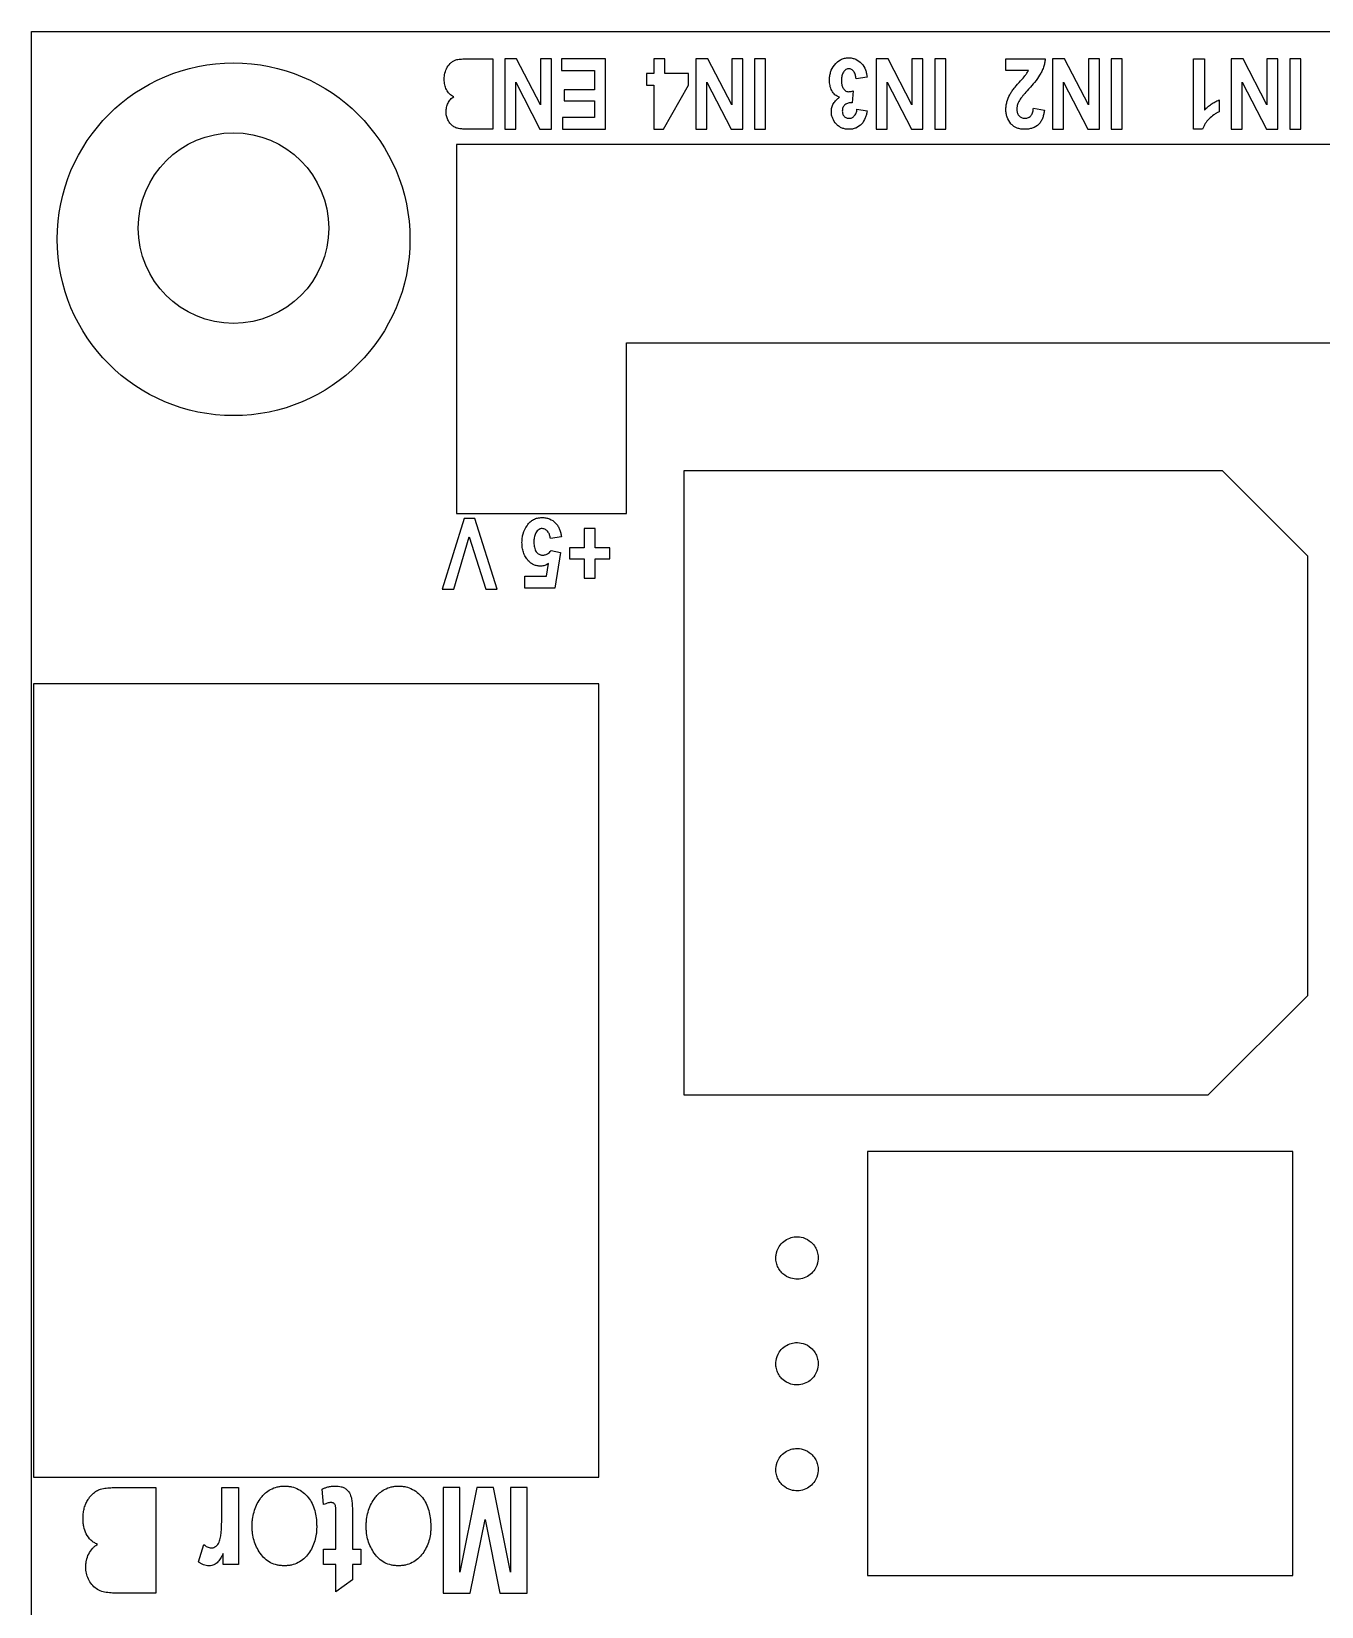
# Model space of a CAD drawing. Header units: millimetres. Extents: x -165 to 165, y -165 to 165.
# Drawn here: x -58.26 to -39.98, y 82.37 to 104.69 of the extents above; entities that cross this region are included whole.
import ezdxf

# ---------------------------------------------------------------- set-up
doc = ezdxf.new("R2010")
doc.units = ezdxf.units.MM
doc.layers.get('0').update_dxf_attribs({"linetype": 'CONTINUOUS'})

msp = doc.modelspace()

# ---------------------------------------------------------------- linework, layer by layer
for p, q in [((-52.001, 104.3), (-51.722, 104.3)), ((-51.722, 104.3), (-51.722, 103.3)), ((-44.45, 104.131), (-44.45, 104.3)), ((-44.45, 104.3), (-43.892, 104.3)), ((-41.791, 103.3), (-41.791, 104.3)), ((-41.791, 104.3), (-41.635, 104.3)), ((-41.635, 104.3), (-41.635, 103.573)), ((-46.418, 104.04), (-46.574, 104.014)), ((-44.132, 104.131), (-44.45, 104.131)), ((-46.613, 103.847), (-46.63, 103.677)), ((-46.561, 103.586), (-46.418, 103.56)), ((-44.061, 103.599), (-43.905, 103.573)), ((-41.427, 103.716), (-41.427, 103.547)), ((-51.722, 103.3), (-52.058, 103.3)), ((-41.663, 103.3), (-41.791, 103.3)), ((-50.75, 97.525), (-50.906, 97.499)), ((-50.893, 97.33), (-50.763, 97.304)), ((-50.959, 96.967), (-50.932, 97.147)), ((-50.763, 97.304), (-50.841, 96.798)), ((-51.27, 96.798), (-51.27, 96.967)), ((-51.27, 96.967), (-50.959, 96.967)), ((-50.841, 96.798), (-51.27, 96.798)), ((-56.916, 84.055), (-56.497, 84.055)), ((-56.497, 84.055), (-56.497, 82.555)), ((-55.562, 83.718), (-55.562, 84.055)), ((-55.562, 84.055), (-55.328, 84.055)), ((-55.328, 84.055), (-55.328, 82.964)), ((-54.119, 83.812), (-54.139, 84.031)), ((-53.945, 83.178), (-53.945, 83.629)), ((-53.711, 83.659), (-53.711, 83.178)), ((-55.893, 82.999), (-55.819, 83.245)), ((-55.542, 82.964), (-55.542, 83.119)), ((-54.12, 82.964), (-54.12, 83.178)), ((-54.12, 83.178), (-53.945, 83.178)), ((-53.711, 83.178), (-53.594, 83.178)), ((-53.594, 83.178), (-53.594, 82.964)), ((-55.328, 82.964), (-55.542, 82.964)), ((-53.945, 82.964), (-54.12, 82.964)), ((-53.945, 82.574), (-53.945, 82.964)), ((-53.594, 82.964), (-53.711, 82.964)), ((-53.711, 82.964), (-53.711, 82.745)), ((-53.711, 82.745), (-53.945, 82.574)), ((-56.497, 82.555), (-57.001, 82.555))]:
    msp.add_line(p, q)
for points in [[(-58.259, 104.686), (-15.259, 104.686), (-15.259, 61.686), (-58.259, 61.686)], [(-50.89, 104.3), (-51.046, 104.3), (-51.046, 103.648), (-51.384, 104.3), (-51.553, 104.3), (-51.553, 103.3), (-51.397, 103.3), (-51.397, 103.968), (-51.053, 103.3), (-50.89, 103.3)], [(-50.124, 104.3), (-50.748, 104.3), (-50.748, 104.131), (-50.28, 104.131), (-50.28, 103.859), (-50.709, 103.859), (-50.709, 103.703), (-50.28, 103.703), (-50.28, 103.469), (-50.735, 103.469), (-50.735, 103.3), (-50.124, 103.3)], [(-49.284, 104.3), (-49.44, 104.3), (-49.44, 104.092), (-49.544, 104.092), (-49.544, 103.924), (-49.44, 103.924), (-49.44, 103.3), (-49.305, 103.3), (-48.947, 103.924), (-48.947, 104.092), (-49.284, 104.092)], [(-48.18, 104.3), (-48.336, 104.3), (-48.336, 103.648), (-48.674, 104.3), (-48.843, 104.3), (-48.843, 103.3), (-48.687, 103.3), (-48.687, 103.968), (-48.343, 103.3), (-48.18, 103.3)], [(-47.856, 104.3), (-48.011, 104.3), (-48.011, 103.3), (-47.856, 103.3)], [(-45.626, 104.3), (-45.782, 104.3), (-45.782, 103.648), (-46.12, 104.3), (-46.288, 104.3), (-46.288, 103.3), (-46.132, 103.3), (-46.132, 103.968), (-45.788, 103.3), (-45.626, 103.3)], [(-45.301, 104.3), (-45.457, 104.3), (-45.457, 103.3), (-45.301, 103.3)], [(-43.126, 104.3), (-43.282, 104.3), (-43.282, 103.648), (-43.62, 104.3), (-43.788, 104.3), (-43.788, 103.3), (-43.632, 103.3), (-43.632, 103.968), (-43.289, 103.3), (-43.126, 103.3)], [(-42.801, 104.3), (-42.957, 104.3), (-42.957, 103.3), (-42.801, 103.3)], [(-40.596, 104.3), (-40.752, 104.3), (-40.752, 103.648), (-41.09, 104.3), (-41.258, 104.3), (-41.258, 103.3), (-41.102, 103.3), (-41.102, 103.968), (-40.759, 103.3), (-40.596, 103.3)], [(-40.271, 104.3), (-40.427, 104.3), (-40.427, 103.3), (-40.271, 103.3)], [(-37.362, 103.083), (-52.236, 103.083), (-52.236, 97.856), (-49.826, 97.856), (-49.826, 100.272), (-39.786, 100.272), (-39.786, 97.856), (-37.362, 97.856)], [(-49.015, 89.617), (-41.583, 89.617), (-40.173, 91.026), (-40.173, 97.251), (-41.38, 98.458), (-49.015, 98.458)], [(-51.976, 97.785), (-52.126, 97.785), (-52.438, 96.785), (-52.276, 96.785), (-52.055, 97.525), (-51.821, 96.785), (-51.659, 96.785)], [(-50.27, 97.642), (-50.425, 97.642), (-50.425, 97.369), (-50.633, 97.369), (-50.633, 97.214), (-50.425, 97.214), (-50.425, 96.941), (-50.27, 96.941), (-50.27, 97.214), (-50.062, 97.214), (-50.062, 97.369), (-50.27, 97.369)], [(-58.229, 84.199), (-50.221, 84.199), (-50.221, 95.444), (-58.229, 95.444)], [(-40.385, 88.814), (-46.411, 88.814), (-46.411, 82.806), (-40.385, 82.806)], [(-51.237, 84.055), (-51.471, 84.055), (-51.471, 82.855), (-51.71, 84.055), (-51.948, 84.055), (-52.191, 82.855), (-52.191, 84.055), (-52.425, 84.055), (-52.425, 82.555), (-52.042, 82.555), (-51.831, 83.598), (-51.624, 82.555), (-51.237, 82.555)]]:
    msp.add_lwpolyline(points, close=True)
for centre, radius in [((-55.396, 101.742), 2.5), ((-55.396, 101.9), 1.35)]:
    msp.add_circle(centre, radius)
for points, knots in [([(-52.41, 104.007), (-52.41, 104.025), (-52.409, 104.04), (-52.408, 104.051), (-52.406, 104.065), (-52.404, 104.08), (-52.4, 104.095), (-52.393, 104.125), (-52.382, 104.152), (-52.367, 104.178), (-52.351, 104.205), (-52.332, 104.228), (-52.311, 104.246), (-52.299, 104.256), (-52.287, 104.265), (-52.275, 104.272), (-52.268, 104.275), (-52.261, 104.278), (-52.254, 104.281), (-52.249, 104.283), (-52.242, 104.285), (-52.233, 104.288)], [0, 0, 0, 0, 0.125, 0.125, 0.125, 0.25, 0.25, 0.25, 0.5, 0.5, 0.5, 0.75, 0.75, 0.75, 0.875, 0.875, 0.875, 0.9375, 0.9375, 0.9375, 1, 1, 1, 1]), ([(-52.233, 104.288), (-52.22, 104.29), (-52.21, 104.292), (-52.2, 104.293), (-52.193, 104.294), (-52.182, 104.295), (-52.167, 104.296), (-52.154, 104.297), (-52.138, 104.298), (-52.117, 104.298), (-52.084, 104.299), (-52.045, 104.3), (-52.001, 104.3)], [0, 0, 0, 0, 0.142857, 0.142857, 0.142857, 0.285714, 0.285714, 0.285714, 0.5, 0.5, 0.5, 1, 1, 1, 1]), ([(-46.95, 103.994), (-46.95, 104.006), (-46.95, 104.016), (-46.949, 104.023), (-46.949, 104.032), (-46.948, 104.041), (-46.947, 104.051), (-46.944, 104.073), (-46.939, 104.091), (-46.934, 104.108), (-46.923, 104.146), (-46.905, 104.18), (-46.881, 104.211), (-46.854, 104.244), (-46.825, 104.269), (-46.793, 104.286), (-46.776, 104.295), (-46.758, 104.302), (-46.739, 104.306), (-46.729, 104.309), (-46.719, 104.31), (-46.71, 104.312), (-46.704, 104.312), (-46.694, 104.313), (-46.681, 104.313)], [0, 0, 0, 0, 0.0625, 0.0625, 0.0625, 0.125, 0.125, 0.125, 0.25, 0.25, 0.25, 0.5, 0.5, 0.5, 0.75, 0.75, 0.75, 0.875, 0.875, 0.875, 0.9375, 0.9375, 0.9375, 1, 1, 1, 1]), ([(-46.681, 104.313), (-46.669, 104.313), (-46.661, 104.312), (-46.655, 104.312), (-46.646, 104.311), (-46.638, 104.31), (-46.629, 104.308), (-46.611, 104.305), (-46.595, 104.3), (-46.579, 104.293), (-46.547, 104.279), (-46.519, 104.259), (-46.495, 104.232), (-46.472, 104.207), (-46.454, 104.177), (-46.441, 104.142), (-46.435, 104.127), (-46.43, 104.111), (-46.426, 104.092), (-46.423, 104.079), (-46.42, 104.062), (-46.418, 104.04)], [0, 0, 0, 0, 0.0625, 0.0625, 0.0625, 0.125, 0.125, 0.125, 0.25, 0.25, 0.25, 0.5, 0.5, 0.5, 0.75, 0.75, 0.75, 0.875, 0.875, 0.875, 1, 1, 1, 1]), ([(-43.892, 104.3), (-43.895, 104.273), (-43.898, 104.252), (-43.901, 104.238), (-43.905, 104.219), (-43.911, 104.198), (-43.918, 104.178), (-43.925, 104.158), (-43.933, 104.138), (-43.942, 104.12), (-43.95, 104.103), (-43.96, 104.084), (-43.972, 104.065), (-43.99, 104.037), (-44.014, 104.004), (-44.046, 103.964), (-44.066, 103.94), (-44.093, 103.908), (-44.128, 103.87)], [0, 0, 0, 0, 0.125, 0.125, 0.125, 0.25, 0.25, 0.25, 0.375, 0.375, 0.375, 0.5, 0.5, 0.5, 0.75, 0.75, 0.75, 1, 1, 1, 1]), ([(-52.272, 103.762), (-52.287, 103.769), (-52.298, 103.774), (-52.306, 103.779), (-52.316, 103.785), (-52.326, 103.793), (-52.335, 103.802), (-52.352, 103.819), (-52.367, 103.839), (-52.379, 103.862), (-52.39, 103.883), (-52.398, 103.906), (-52.403, 103.932), (-52.406, 103.945), (-52.407, 103.957), (-52.408, 103.969), (-52.409, 103.977), (-52.41, 103.99), (-52.41, 104.007)], [0, 0, 0, 0, 0.125, 0.125, 0.125, 0.25, 0.25, 0.25, 0.5, 0.5, 0.5, 0.75, 0.75, 0.75, 0.875, 0.875, 0.875, 1, 1, 1, 1]), ([(-46.678, 104.157), (-46.69, 104.156), (-46.699, 104.155), (-46.705, 104.153), (-46.713, 104.15), (-46.721, 104.145), (-46.728, 104.139), (-46.741, 104.128), (-46.752, 104.114), (-46.761, 104.096), (-46.769, 104.081), (-46.774, 104.064), (-46.777, 104.044), (-46.779, 104.035), (-46.78, 104.026), (-46.781, 104.017), (-46.781, 104.011), (-46.781, 104.002), (-46.782, 103.989)], [0, 0, 0, 0, 0.125, 0.125, 0.125, 0.25, 0.25, 0.25, 0.5, 0.5, 0.5, 0.75, 0.75, 0.75, 0.875, 0.875, 0.875, 1, 1, 1, 1]), ([(-46.574, 104.014), (-46.575, 104.027), (-46.576, 104.036), (-46.577, 104.042), (-46.579, 104.051), (-46.581, 104.06), (-46.583, 104.069), (-46.589, 104.089), (-46.597, 104.106), (-46.607, 104.119), (-46.616, 104.131), (-46.627, 104.14), (-46.638, 104.147), (-46.645, 104.15), (-46.651, 104.153), (-46.657, 104.155), (-46.662, 104.156), (-46.669, 104.157), (-46.678, 104.157)], [0, 0, 0, 0, 0.142857, 0.142857, 0.142857, 0.285714, 0.285714, 0.285714, 0.571429, 0.571429, 0.571429, 0.785714, 0.785714, 0.785714, 0.892857, 0.892857, 0.892857, 1, 1, 1, 1]), ([(-44.263, 103.965), (-44.234, 103.996), (-44.211, 104.022), (-44.192, 104.044), (-44.178, 104.061), (-44.167, 104.075), (-44.159, 104.086), (-44.154, 104.093), (-44.149, 104.1), (-44.144, 104.108), (-44.141, 104.113), (-44.137, 104.121), (-44.132, 104.131)], [0, 0, 0, 0, 0.5, 0.5, 0.5, 0.75, 0.75, 0.75, 0.875, 0.875, 0.875, 0.9999999, 0.9999999, 0.9999999, 0.9999999]), ([(-46.808, 103.753), (-46.815, 103.756), (-46.821, 103.758), (-46.825, 103.759), (-46.83, 103.762), (-46.836, 103.764), (-46.842, 103.768), (-46.853, 103.774), (-46.863, 103.781), (-46.873, 103.789), (-46.89, 103.805), (-46.906, 103.825), (-46.918, 103.848), (-46.924, 103.859), (-46.929, 103.87), (-46.933, 103.883), (-46.938, 103.895), (-46.941, 103.907), (-46.943, 103.919), (-46.946, 103.932), (-46.948, 103.945), (-46.949, 103.956), (-46.95, 103.965), (-46.95, 103.977), (-46.95, 103.994)], [0, 0, 0, 0, 0.0625, 0.0625, 0.0625, 0.125, 0.125, 0.125, 0.25, 0.25, 0.25, 0.5, 0.5, 0.5, 0.625, 0.625, 0.625, 0.75, 0.75, 0.75, 0.875, 0.875, 0.875, 1, 1, 1, 1]), ([(-46.782, 103.989), (-46.781, 103.978), (-46.781, 103.969), (-46.78, 103.964), (-46.78, 103.955), (-46.779, 103.946), (-46.777, 103.938), (-46.774, 103.919), (-46.768, 103.903), (-46.761, 103.889), (-46.752, 103.872), (-46.741, 103.859), (-46.728, 103.849), (-46.72, 103.843), (-46.713, 103.839), (-46.705, 103.837), (-46.699, 103.835), (-46.691, 103.833), (-46.679, 103.833)], [0, 0, 0, 0, 0.125, 0.125, 0.125, 0.25, 0.25, 0.25, 0.5, 0.5, 0.5, 0.75, 0.75, 0.75, 0.875, 0.875, 0.875, 1, 1, 1, 1]), ([(-46.679, 103.833), (-46.672, 103.833), (-46.666, 103.833), (-46.662, 103.834), (-46.658, 103.834), (-46.652, 103.835), (-46.645, 103.837), (-46.636, 103.839), (-46.625, 103.843), (-46.613, 103.847)], [0, 0, 0, 0, 0.25, 0.25, 0.25, 0.5, 0.5, 0.5, 1, 1, 1, 1]), ([(-44.45, 103.578), (-44.45, 103.59), (-44.45, 103.6), (-44.45, 103.606), (-44.449, 103.614), (-44.448, 103.623), (-44.447, 103.633), (-44.444, 103.652), (-44.441, 103.67), (-44.436, 103.687), (-44.427, 103.722), (-44.413, 103.756), (-44.395, 103.789), (-44.386, 103.806), (-44.377, 103.822), (-44.367, 103.836), (-44.358, 103.849), (-44.347, 103.864), (-44.334, 103.881), (-44.317, 103.902), (-44.293, 103.93), (-44.263, 103.965)], [0, 0, 0, 0, 0.0625, 0.0625, 0.0625, 0.125, 0.125, 0.125, 0.25, 0.25, 0.25, 0.5, 0.5, 0.5, 0.625, 0.625, 0.625, 0.75, 0.75, 0.75, 1, 1, 1, 1]), ([(-44.128, 103.87), (-44.157, 103.837), (-44.18, 103.811), (-44.196, 103.792), (-44.204, 103.783), (-44.212, 103.772), (-44.222, 103.76), (-44.228, 103.753), (-44.233, 103.747), (-44.237, 103.741), (-44.245, 103.73), (-44.252, 103.72), (-44.258, 103.71)], [0, 0, 0, 0, 0.5, 0.5, 0.5, 0.7, 0.7, 0.7, 0.82, 0.82, 0.82, 1, 1, 1, 1]), ([(-52.384, 103.548), (-52.383, 103.562), (-52.383, 103.573), (-52.382, 103.58), (-52.381, 103.59), (-52.38, 103.601), (-52.377, 103.611), (-52.373, 103.631), (-52.366, 103.651), (-52.356, 103.67), (-52.347, 103.69), (-52.335, 103.707), (-52.321, 103.722), (-52.314, 103.731), (-52.306, 103.738), (-52.298, 103.744), (-52.293, 103.749), (-52.284, 103.754), (-52.272, 103.762)], [0, 0, 0, 0, 0.125, 0.125, 0.125, 0.25, 0.25, 0.25, 0.5, 0.5, 0.5, 0.75, 0.75, 0.75, 0.875, 0.875, 0.875, 1, 1, 1, 1]), ([(-46.924, 103.549), (-46.924, 103.563), (-46.923, 103.573), (-46.923, 103.58), (-46.922, 103.59), (-46.92, 103.6), (-46.917, 103.61), (-46.912, 103.63), (-46.904, 103.649), (-46.894, 103.667), (-46.884, 103.683), (-46.871, 103.699), (-46.855, 103.715), (-46.848, 103.722), (-46.84, 103.729), (-46.832, 103.735), (-46.827, 103.74), (-46.819, 103.746), (-46.808, 103.753)], [0, 0, 0, 0, 0.125, 0.125, 0.125, 0.25, 0.25, 0.25, 0.5, 0.5, 0.5, 0.75, 0.75, 0.75, 0.875, 0.875, 0.875, 1, 1, 1, 1]), ([(-46.732, 103.647), (-46.74, 103.639), (-46.745, 103.633), (-46.749, 103.628), (-46.753, 103.622), (-46.757, 103.615), (-46.76, 103.607), (-46.763, 103.599), (-46.765, 103.591), (-46.767, 103.583), (-46.767, 103.577), (-46.768, 103.569), (-46.769, 103.558)], [0, 0, 0, 0, 0.25, 0.25, 0.25, 0.5, 0.5, 0.5, 0.75, 0.75, 0.75, 1, 1, 1, 1]), ([(-46.63, 103.677), (-46.642, 103.677), (-46.651, 103.676), (-46.657, 103.676), (-46.666, 103.675), (-46.675, 103.673), (-46.684, 103.671), (-46.693, 103.668), (-46.702, 103.665), (-46.709, 103.661), (-46.714, 103.659), (-46.722, 103.654), (-46.732, 103.647)], [0, 0, 0, 0, 0.25, 0.25, 0.25, 0.5, 0.5, 0.5, 0.75, 0.75, 0.75, 1, 1, 1, 1]), ([(-46.418, 103.56), (-46.422, 103.538), (-46.425, 103.522), (-46.428, 103.51), (-46.433, 103.493), (-46.438, 103.477), (-46.443, 103.462), (-46.457, 103.427), (-46.474, 103.398), (-46.494, 103.375), (-46.517, 103.35), (-46.545, 103.331), (-46.577, 103.318), (-46.592, 103.312), (-46.608, 103.307), (-46.626, 103.304), (-46.639, 103.302), (-46.655, 103.301), (-46.676, 103.3)], [0, 0, 0, 0, 0.125, 0.125, 0.125, 0.25, 0.25, 0.25, 0.5, 0.5, 0.5, 0.75, 0.75, 0.75, 0.875, 0.875, 0.875, 1, 1, 1, 1]), ([(-46.672, 103.456), (-46.663, 103.456), (-46.657, 103.457), (-46.653, 103.458), (-46.647, 103.459), (-46.641, 103.46), (-46.635, 103.463), (-46.623, 103.468), (-46.613, 103.475), (-46.603, 103.484), (-46.59, 103.496), (-46.58, 103.512), (-46.572, 103.531), (-46.569, 103.539), (-46.567, 103.548), (-46.565, 103.558), (-46.564, 103.564), (-46.562, 103.573), (-46.561, 103.586)], [0, 0, 0, 0, 0.1, 0.1, 0.1, 0.2, 0.2, 0.2, 0.4, 0.4, 0.4, 0.7, 0.7, 0.7, 0.85, 0.85, 0.85, 1, 1, 1, 1]), ([(-44.184, 103.3), (-44.196, 103.3), (-44.205, 103.301), (-44.211, 103.301), (-44.22, 103.302), (-44.229, 103.303), (-44.238, 103.304), (-44.258, 103.307), (-44.275, 103.312), (-44.291, 103.317), (-44.305, 103.323), (-44.317, 103.329), (-44.328, 103.335), (-44.333, 103.339), (-44.339, 103.343), (-44.345, 103.347), (-44.357, 103.356), (-44.369, 103.367), (-44.379, 103.379), (-44.403, 103.408), (-44.421, 103.439), (-44.433, 103.472), (-44.438, 103.488), (-44.443, 103.506), (-44.446, 103.524), (-44.448, 103.534), (-44.449, 103.543), (-44.449, 103.551), (-44.45, 103.557), (-44.45, 103.566), (-44.45, 103.578)], [0, 0, 0, 0, 0.0625, 0.0625, 0.0625, 0.125, 0.125, 0.125, 0.25, 0.25, 0.25, 0.345238, 0.345238, 0.345238, 0.392857, 0.392857, 0.392857, 0.5, 0.5, 0.5, 0.75, 0.75, 0.75, 0.875, 0.875, 0.875, 0.9375, 0.9375, 0.9375, 1, 1, 1, 1]), ([(-44.258, 103.71), (-44.265, 103.698), (-44.27, 103.688), (-44.273, 103.682), (-44.278, 103.672), (-44.281, 103.662), (-44.285, 103.652), (-44.288, 103.64), (-44.291, 103.63), (-44.292, 103.62), (-44.293, 103.613), (-44.294, 103.602), (-44.295, 103.588)], [0, 0, 0, 0, 0.25, 0.25, 0.25, 0.5, 0.5, 0.5, 0.75, 0.75, 0.75, 1, 1, 1, 1]), ([(-44.295, 103.588), (-44.294, 103.577), (-44.294, 103.569), (-44.293, 103.563), (-44.292, 103.555), (-44.291, 103.547), (-44.289, 103.539), (-44.285, 103.522), (-44.278, 103.507), (-44.268, 103.495), (-44.257, 103.482), (-44.244, 103.472), (-44.229, 103.465), (-44.222, 103.462), (-44.214, 103.459), (-44.206, 103.458), (-44.2, 103.457), (-44.192, 103.456), (-44.181, 103.456)], [0, 0, 0, 0, 0.125, 0.125, 0.125, 0.25, 0.25, 0.25, 0.5, 0.5, 0.5, 0.75, 0.75, 0.75, 0.875, 0.875, 0.875, 1, 1, 1, 1]), ([(-43.905, 103.573), (-43.908, 103.551), (-43.91, 103.533), (-43.913, 103.519), (-43.918, 103.499), (-43.922, 103.482), (-43.928, 103.466), (-43.934, 103.448), (-43.942, 103.432), (-43.951, 103.417), (-43.961, 103.4), (-43.972, 103.385), (-43.984, 103.373), (-44.01, 103.348), (-44.041, 103.329), (-44.077, 103.316), (-44.093, 103.311), (-44.111, 103.307), (-44.13, 103.304), (-44.143, 103.302), (-44.162, 103.301), (-44.184, 103.3)], [0, 0, 0, 0, 0.125, 0.125, 0.125, 0.25, 0.25, 0.25, 0.375, 0.375, 0.375, 0.5, 0.5, 0.5, 0.75, 0.75, 0.75, 0.875, 0.875, 0.875, 1, 1, 1, 1]), ([(-44.181, 103.456), (-44.169, 103.457), (-44.161, 103.457), (-44.155, 103.458), (-44.146, 103.46), (-44.138, 103.462), (-44.13, 103.466), (-44.114, 103.473), (-44.1, 103.484), (-44.09, 103.499), (-44.08, 103.512), (-44.073, 103.528), (-44.069, 103.547), (-44.066, 103.555), (-44.065, 103.564), (-44.064, 103.573), (-44.063, 103.578), (-44.062, 103.587), (-44.061, 103.599)], [0, 0, 0, 0, 0.125, 0.125, 0.125, 0.25, 0.25, 0.25, 0.5, 0.5, 0.5, 0.75, 0.75, 0.75, 0.875, 0.875, 0.875, 1, 1, 1, 1]), ([(-41.635, 103.573), (-41.617, 103.591), (-41.602, 103.606), (-41.589, 103.617), (-41.574, 103.631), (-41.557, 103.644), (-41.539, 103.656), (-41.521, 103.669), (-41.503, 103.68), (-41.485, 103.689), (-41.47, 103.697), (-41.451, 103.706), (-41.427, 103.716)], [0, 0, 0, 0, 0.25, 0.25, 0.25, 0.5, 0.5, 0.5, 0.75, 0.75, 0.75, 1, 1, 1, 1]), ([(-52.058, 103.3), (-52.085, 103.3), (-52.104, 103.301), (-52.117, 103.301), (-52.135, 103.302), (-52.154, 103.304), (-52.175, 103.306), (-52.197, 103.309), (-52.216, 103.313), (-52.233, 103.318), (-52.252, 103.323), (-52.269, 103.332), (-52.285, 103.344), (-52.298, 103.353), (-52.309, 103.363), (-52.32, 103.375), (-52.335, 103.392), (-52.348, 103.412), (-52.359, 103.434), (-52.368, 103.452), (-52.374, 103.47), (-52.378, 103.49), (-52.38, 103.499), (-52.382, 103.509), (-52.382, 103.519), (-52.383, 103.525), (-52.384, 103.535), (-52.384, 103.548)], [0, 0, 0, 0, 0.125, 0.125, 0.125, 0.25, 0.25, 0.25, 0.375, 0.375, 0.375, 0.5, 0.5, 0.5, 0.6, 0.6, 0.6, 0.75, 0.75, 0.75, 0.875, 0.875, 0.875, 0.9375, 0.9375, 0.9375, 1, 1, 1, 1]), ([(-46.676, 103.3), (-46.696, 103.301), (-46.713, 103.302), (-46.725, 103.304), (-46.741, 103.307), (-46.757, 103.311), (-46.772, 103.317), (-46.787, 103.323), (-46.801, 103.33), (-46.815, 103.34), (-46.829, 103.349), (-46.841, 103.36), (-46.852, 103.372), (-46.876, 103.398), (-46.893, 103.425), (-46.905, 103.454), (-46.912, 103.469), (-46.916, 103.484), (-46.92, 103.5), (-46.921, 103.509), (-46.923, 103.517), (-46.923, 103.525), (-46.924, 103.53), (-46.924, 103.538), (-46.924, 103.549)], [0, 0, 0, 0, 0.125, 0.125, 0.125, 0.25, 0.25, 0.25, 0.375, 0.375, 0.375, 0.5, 0.5, 0.5, 0.75, 0.75, 0.75, 0.875, 0.875, 0.875, 0.9375, 0.9375, 0.9375, 1, 1, 1, 1]), ([(-46.769, 103.558), (-46.768, 103.549), (-46.768, 103.542), (-46.767, 103.538), (-46.766, 103.531), (-46.765, 103.525), (-46.763, 103.519), (-46.759, 103.506), (-46.752, 103.495), (-46.743, 103.485), (-46.734, 103.475), (-46.723, 103.468), (-46.71, 103.463), (-46.704, 103.46), (-46.698, 103.459), (-46.691, 103.458), (-46.687, 103.457), (-46.68, 103.456), (-46.672, 103.456)], [0, 0, 0, 0, 0.125, 0.125, 0.125, 0.25, 0.25, 0.25, 0.5, 0.5, 0.5, 0.75, 0.75, 0.75, 0.875, 0.875, 0.875, 1, 1, 1, 1]), ([(-41.427, 103.547), (-41.445, 103.539), (-41.458, 103.533), (-41.467, 103.528), (-41.479, 103.521), (-41.491, 103.513), (-41.504, 103.504), (-41.527, 103.487), (-41.55, 103.469), (-41.571, 103.448), (-41.593, 103.426), (-41.611, 103.403), (-41.626, 103.38), (-41.633, 103.368), (-41.64, 103.355), (-41.647, 103.341), (-41.652, 103.33), (-41.657, 103.316), (-41.663, 103.3)], [0, 0, 0, 0, 0.125, 0.125, 0.125, 0.25, 0.25, 0.25, 0.5, 0.5, 0.5, 0.75, 0.75, 0.75, 0.875, 0.875, 0.875, 1, 1, 1, 1]), ([(-51.309, 97.444), (-51.308, 97.458), (-51.308, 97.469), (-51.307, 97.476), (-51.307, 97.486), (-51.306, 97.496), (-51.304, 97.507), (-51.301, 97.529), (-51.297, 97.549), (-51.291, 97.569), (-51.279, 97.609), (-51.261, 97.647), (-51.237, 97.683), (-51.223, 97.705), (-51.208, 97.724), (-51.191, 97.739), (-51.177, 97.751), (-51.162, 97.761), (-51.147, 97.77), (-51.128, 97.78), (-51.108, 97.787), (-51.087, 97.791), (-51.077, 97.794), (-51.067, 97.795), (-51.056, 97.796), (-51.049, 97.797), (-51.039, 97.797), (-51.024, 97.798)], [0, 0, 0, 0, 0.0625, 0.0625, 0.0625, 0.125, 0.125, 0.125, 0.25, 0.25, 0.25, 0.5, 0.5, 0.5, 0.642857, 0.642857, 0.642857, 0.75, 0.75, 0.75, 0.875, 0.875, 0.875, 0.9375, 0.9375, 0.9375, 1, 1, 1, 1]), ([(-51.024, 97.798), (-51.013, 97.798), (-51.004, 97.797), (-50.998, 97.797), (-50.99, 97.796), (-50.981, 97.795), (-50.971, 97.793), (-50.953, 97.79), (-50.935, 97.785), (-50.92, 97.779), (-50.886, 97.766), (-50.857, 97.746), (-50.832, 97.719), (-50.819, 97.706), (-50.808, 97.692), (-50.799, 97.677), (-50.79, 97.663), (-50.782, 97.647), (-50.775, 97.629), (-50.769, 97.614), (-50.764, 97.597), (-50.759, 97.578), (-50.756, 97.564), (-50.753, 97.547), (-50.75, 97.525)], [0, 0, 0, 0, 0.0625, 0.0625, 0.0625, 0.125, 0.125, 0.125, 0.25, 0.25, 0.25, 0.5, 0.5, 0.5, 0.625, 0.625, 0.625, 0.75, 0.75, 0.75, 0.875, 0.875, 0.875, 1, 1, 1, 1]), ([(-51.021, 97.642), (-51.028, 97.642), (-51.033, 97.641), (-51.037, 97.641), (-51.042, 97.64), (-51.048, 97.638), (-51.052, 97.637), (-51.062, 97.633), (-51.071, 97.628), (-51.08, 97.621), (-51.089, 97.614), (-51.097, 97.605), (-51.104, 97.595), (-51.109, 97.588), (-51.114, 97.58), (-51.118, 97.572), (-51.126, 97.555), (-51.132, 97.534), (-51.135, 97.511), (-51.138, 97.494), (-51.139, 97.473), (-51.14, 97.448)], [0, 0, 0, 0, 0.0625, 0.0625, 0.0625, 0.125, 0.125, 0.125, 0.25, 0.25, 0.25, 0.392857, 0.392857, 0.392857, 0.5, 0.5, 0.5, 0.75, 0.75, 0.75, 1, 1, 1, 1]), ([(-50.906, 97.499), (-50.907, 97.51), (-50.909, 97.519), (-50.91, 97.524), (-50.911, 97.533), (-50.913, 97.541), (-50.916, 97.548), (-50.921, 97.565), (-50.928, 97.58), (-50.938, 97.593), (-50.948, 97.607), (-50.96, 97.619), (-50.974, 97.628), (-50.981, 97.633), (-50.989, 97.636), (-50.997, 97.638), (-51.002, 97.64), (-51.01, 97.641), (-51.021, 97.642)], [0, 0, 0, 0, 0.125, 0.125, 0.125, 0.25, 0.25, 0.25, 0.5, 0.5, 0.5, 0.75, 0.75, 0.75, 0.875, 0.875, 0.875, 1, 1, 1, 1]), ([(-51.219, 97.186), (-51.229, 97.198), (-51.236, 97.207), (-51.241, 97.213), (-51.248, 97.222), (-51.254, 97.232), (-51.26, 97.243), (-51.271, 97.262), (-51.281, 97.283), (-51.288, 97.306), (-51.295, 97.327), (-51.3, 97.35), (-51.304, 97.375), (-51.306, 97.387), (-51.307, 97.398), (-51.307, 97.409), (-51.308, 97.417), (-51.308, 97.429), (-51.309, 97.444)], [0, 0, 0, 0, 0.125, 0.125, 0.125, 0.25, 0.25, 0.25, 0.5, 0.5, 0.5, 0.75, 0.75, 0.75, 0.875, 0.875, 0.875, 1, 1, 1, 1]), ([(-51.14, 97.448), (-51.139, 97.419), (-51.137, 97.396), (-51.133, 97.378), (-51.128, 97.351), (-51.119, 97.33), (-51.107, 97.313), (-51.095, 97.297), (-51.082, 97.286), (-51.067, 97.278), (-51.061, 97.274), (-51.054, 97.272), (-51.047, 97.27), (-51.042, 97.268), (-51.036, 97.267), (-51.032, 97.266), (-51.028, 97.266), (-51.023, 97.266), (-51.016, 97.265)], [0, 0, 0, 0, 0.285714, 0.285714, 0.285714, 0.571429, 0.571429, 0.571429, 0.785714, 0.785714, 0.785714, 0.871429, 0.871429, 0.871429, 0.935714, 0.935714, 0.935714, 1, 1, 1, 1]), ([(-51.016, 97.265), (-51.008, 97.266), (-51.002, 97.266), (-50.998, 97.267), (-50.992, 97.267), (-50.986, 97.269), (-50.98, 97.27), (-50.969, 97.273), (-50.958, 97.278), (-50.947, 97.284), (-50.937, 97.29), (-50.927, 97.297), (-50.918, 97.305), (-50.911, 97.31), (-50.903, 97.319), (-50.893, 97.33)], [0, 0, 0, 0, 0.125, 0.125, 0.125, 0.25, 0.25, 0.25, 0.5, 0.5, 0.5, 0.75, 0.75, 0.75, 1, 1, 1, 1]), ([(-51.045, 97.11), (-51.056, 97.11), (-51.064, 97.11), (-51.07, 97.111), (-51.077, 97.111), (-51.085, 97.113), (-51.094, 97.114), (-51.111, 97.118), (-51.126, 97.123), (-51.14, 97.129), (-51.154, 97.135), (-51.168, 97.143), (-51.182, 97.154), (-51.189, 97.159), (-51.196, 97.164), (-51.201, 97.169), (-51.205, 97.173), (-51.211, 97.179), (-51.219, 97.186)], [0, 0, 0, 0, 0.125, 0.125, 0.125, 0.25, 0.25, 0.25, 0.5, 0.5, 0.5, 0.75, 0.75, 0.75, 0.875, 0.875, 0.875, 1, 1, 1, 1]), ([(-50.932, 97.147), (-50.943, 97.14), (-50.952, 97.135), (-50.958, 97.132), (-50.967, 97.127), (-50.976, 97.123), (-50.986, 97.12), (-50.996, 97.116), (-51.005, 97.114), (-51.015, 97.112), (-51.022, 97.111), (-51.032, 97.11), (-51.045, 97.11)], [0, 0, 0, 0, 0.25, 0.25, 0.25, 0.5, 0.5, 0.5, 0.75, 0.75, 0.75, 1, 1, 1, 1]), ([(-47.307, 87.025), (-47.37, 87.002), (-47.433, 87), (-47.497, 87.019), (-47.54, 87.032), (-47.578, 87.053), (-47.61, 87.083), (-47.629, 87.099), (-47.644, 87.117), (-47.658, 87.137), (-47.673, 87.158), (-47.684, 87.18), (-47.692, 87.203), (-47.701, 87.226), (-47.707, 87.25), (-47.709, 87.275), (-47.712, 87.3), (-47.711, 87.324), (-47.708, 87.347), (-47.702, 87.392), (-47.687, 87.433), (-47.663, 87.469), (-47.626, 87.526), (-47.577, 87.565), (-47.514, 87.588)], [0.5, 0.5, 0.5, 0.5, 0.625, 0.625, 0.625, 0.6875, 0.6875, 0.6875, 0.71875, 0.71875, 0.71875, 0.75, 0.75, 0.75, 0.78125, 0.78125, 0.78125, 0.8125, 0.8125, 0.8125, 0.875, 0.875, 0.875, 1, 1, 1, 1]), ([(-47.514, 87.588), (-47.487, 87.598), (-47.459, 87.604), (-47.431, 87.606), (-47.395, 87.608), (-47.359, 87.604), (-47.325, 87.594), (-47.282, 87.581), (-47.244, 87.56), (-47.211, 87.53), (-47.193, 87.514), (-47.177, 87.496), (-47.163, 87.476), (-47.149, 87.455), (-47.138, 87.433), (-47.129, 87.41), (-47.121, 87.386), (-47.115, 87.362), (-47.113, 87.338), (-47.11, 87.313), (-47.11, 87.289), (-47.114, 87.265), (-47.12, 87.221), (-47.135, 87.18), (-47.159, 87.143), (-47.196, 87.087), (-47.245, 87.048), (-47.307, 87.025)], [0, 0, 0, 0, 0.0625, 0.0625, 0.0625, 0.125, 0.125, 0.125, 0.1875, 0.1875, 0.1875, 0.21875, 0.21875, 0.21875, 0.25, 0.25, 0.25, 0.28125, 0.28125, 0.28125, 0.3125, 0.3125, 0.3125, 0.375, 0.375, 0.375, 0.5, 0.5, 0.5, 0.5]), ([(-47.307, 85.525), (-47.37, 85.502), (-47.433, 85.5), (-47.497, 85.519), (-47.54, 85.532), (-47.578, 85.553), (-47.61, 85.583), (-47.629, 85.599), (-47.644, 85.617), (-47.658, 85.637), (-47.673, 85.658), (-47.684, 85.68), (-47.692, 85.703), (-47.701, 85.726), (-47.707, 85.75), (-47.709, 85.775), (-47.712, 85.8), (-47.711, 85.824), (-47.708, 85.847), (-47.702, 85.892), (-47.687, 85.933), (-47.663, 85.969), (-47.626, 86.026), (-47.577, 86.065), (-47.514, 86.088)], [0.5, 0.5, 0.5, 0.5, 0.625, 0.625, 0.625, 0.6875, 0.6875, 0.6875, 0.71875, 0.71875, 0.71875, 0.75, 0.75, 0.75, 0.78125, 0.78125, 0.78125, 0.8125, 0.8125, 0.8125, 0.875, 0.875, 0.875, 1, 1, 1, 1]), ([(-47.514, 86.088), (-47.487, 86.098), (-47.459, 86.104), (-47.431, 86.106), (-47.395, 86.108), (-47.359, 86.104), (-47.325, 86.094), (-47.282, 86.081), (-47.244, 86.06), (-47.211, 86.03), (-47.193, 86.014), (-47.177, 85.996), (-47.163, 85.976), (-47.149, 85.955), (-47.138, 85.933), (-47.129, 85.91), (-47.121, 85.886), (-47.115, 85.862), (-47.113, 85.838), (-47.11, 85.813), (-47.11, 85.789), (-47.114, 85.765), (-47.12, 85.721), (-47.135, 85.68), (-47.159, 85.643), (-47.196, 85.587), (-47.245, 85.548), (-47.307, 85.525)], [0, 0, 0, 0, 0.0625, 0.0625, 0.0625, 0.125, 0.125, 0.125, 0.1875, 0.1875, 0.1875, 0.21875, 0.21875, 0.21875, 0.25, 0.25, 0.25, 0.28125, 0.28125, 0.28125, 0.3125, 0.3125, 0.3125, 0.375, 0.375, 0.375, 0.5, 0.5, 0.5, 0.5]), ([(-47.307, 84.025), (-47.37, 84.002), (-47.433, 84), (-47.497, 84.019), (-47.54, 84.032), (-47.578, 84.053), (-47.61, 84.083), (-47.629, 84.099), (-47.644, 84.117), (-47.658, 84.137), (-47.673, 84.158), (-47.684, 84.18), (-47.692, 84.203), (-47.701, 84.226), (-47.707, 84.25), (-47.709, 84.275), (-47.712, 84.3), (-47.711, 84.324), (-47.708, 84.347), (-47.702, 84.392), (-47.687, 84.433), (-47.663, 84.469), (-47.626, 84.526), (-47.577, 84.565), (-47.514, 84.588)], [0.5, 0.5, 0.5, 0.5, 0.625, 0.625, 0.625, 0.6875, 0.6875, 0.6875, 0.71875, 0.71875, 0.71875, 0.75, 0.75, 0.75, 0.78125, 0.78125, 0.78125, 0.8125, 0.8125, 0.8125, 0.875, 0.875, 0.875, 1, 1, 1, 1]), ([(-47.514, 84.588), (-47.487, 84.598), (-47.459, 84.604), (-47.431, 84.606), (-47.395, 84.608), (-47.359, 84.604), (-47.325, 84.594), (-47.282, 84.581), (-47.244, 84.56), (-47.211, 84.53), (-47.193, 84.514), (-47.177, 84.496), (-47.163, 84.476), (-47.149, 84.455), (-47.138, 84.433), (-47.129, 84.41), (-47.121, 84.386), (-47.115, 84.362), (-47.113, 84.338), (-47.11, 84.313), (-47.11, 84.289), (-47.114, 84.265), (-47.12, 84.221), (-47.135, 84.18), (-47.159, 84.143), (-47.196, 84.087), (-47.245, 84.048), (-47.307, 84.025)], [0, 0, 0, 0, 0.0625, 0.0625, 0.0625, 0.125, 0.125, 0.125, 0.1875, 0.1875, 0.1875, 0.21875, 0.21875, 0.21875, 0.25, 0.25, 0.25, 0.28125, 0.28125, 0.28125, 0.3125, 0.3125, 0.3125, 0.375, 0.375, 0.375, 0.5, 0.5, 0.5, 0.5]), ([(-57.529, 83.614), (-57.529, 83.643), (-57.528, 83.665), (-57.526, 83.681), (-57.524, 83.702), (-57.52, 83.724), (-57.515, 83.747), (-57.51, 83.767), (-57.503, 83.789), (-57.495, 83.811), (-57.486, 83.832), (-57.477, 83.852), (-57.465, 83.871), (-57.456, 83.886), (-57.446, 83.901), (-57.435, 83.915), (-57.418, 83.938), (-57.4, 83.957), (-57.381, 83.974), (-57.363, 83.989), (-57.345, 84.002), (-57.326, 84.012), (-57.316, 84.017), (-57.306, 84.022), (-57.296, 84.026), (-57.288, 84.029), (-57.278, 84.032), (-57.264, 84.036)], [0, 0, 0, 0, 0.125, 0.125, 0.125, 0.25, 0.25, 0.25, 0.375, 0.375, 0.375, 0.5, 0.5, 0.5, 0.6, 0.6, 0.6, 0.75, 0.75, 0.75, 0.875, 0.875, 0.875, 0.9375, 0.9375, 0.9375, 1, 1, 1, 1]), ([(-57.264, 84.036), (-57.247, 84.04), (-57.232, 84.042), (-57.221, 84.044), (-57.211, 84.045), (-57.196, 84.046), (-57.177, 84.048), (-57.152, 84.05), (-57.123, 84.051), (-57.09, 84.052), (-57.056, 84.053), (-57.027, 84.054), (-57.003, 84.054), (-56.984, 84.054), (-56.954, 84.055), (-56.916, 84.055)], [0, 0, 0, 0, 0.125, 0.125, 0.125, 0.25, 0.25, 0.25, 0.5, 0.5, 0.5, 0.75, 0.75, 0.75, 1, 1, 1, 1]), ([(-55.133, 83.503), (-55.133, 83.525), (-55.132, 83.542), (-55.132, 83.554), (-55.131, 83.57), (-55.129, 83.587), (-55.127, 83.605), (-55.123, 83.639), (-55.116, 83.672), (-55.106, 83.705), (-55.087, 83.773), (-55.058, 83.835), (-55.021, 83.889), (-55.009, 83.906), (-54.995, 83.923), (-54.98, 83.941), (-54.969, 83.953), (-54.957, 83.964), (-54.944, 83.976), (-54.922, 83.994), (-54.898, 84.011), (-54.872, 84.025), (-54.842, 84.041), (-54.81, 84.054), (-54.777, 84.062), (-54.76, 84.066), (-54.743, 84.069), (-54.727, 84.071), (-54.715, 84.072), (-54.698, 84.073), (-54.676, 84.074)], [0, 0, 0, 0, 0.0625, 0.0625, 0.0625, 0.125, 0.125, 0.125, 0.25, 0.25, 0.25, 0.5, 0.5, 0.5, 0.581633, 0.581633, 0.581633, 0.642857, 0.642857, 0.642857, 0.75, 0.75, 0.75, 0.875, 0.875, 0.875, 0.9375, 0.9375, 0.9375, 1, 1, 1, 1]), ([(-54.676, 84.074), (-54.653, 84.074), (-54.635, 84.073), (-54.624, 84.071), (-54.607, 84.07), (-54.59, 84.067), (-54.573, 84.063), (-54.538, 84.055), (-54.506, 84.043), (-54.475, 84.027), (-54.445, 84.011), (-54.417, 83.991), (-54.391, 83.967), (-54.364, 83.943), (-54.341, 83.917), (-54.321, 83.89), (-54.284, 83.837), (-54.256, 83.774), (-54.239, 83.7), (-54.232, 83.669), (-54.226, 83.635), (-54.222, 83.598), (-54.221, 83.581), (-54.22, 83.564), (-54.219, 83.546), (-54.218, 83.534), (-54.218, 83.517), (-54.217, 83.494)], [0, 0, 0, 0, 0.0625, 0.0625, 0.0625, 0.125, 0.125, 0.125, 0.25, 0.25, 0.25, 0.375, 0.375, 0.375, 0.5, 0.5, 0.5, 0.75, 0.75, 0.75, 0.875, 0.875, 0.875, 0.9375, 0.9375, 0.9375, 1, 1, 1, 1]), ([(-54.139, 84.031), (-54.12, 84.04), (-54.105, 84.047), (-54.094, 84.05), (-54.08, 84.056), (-54.064, 84.06), (-54.047, 84.064), (-54.03, 84.068), (-54.014, 84.07), (-53.998, 84.072), (-53.987, 84.073), (-53.971, 84.074), (-53.949, 84.074)], [0.0000001, 0.0000001, 0.0000001, 0.0000001, 0.25, 0.25, 0.25, 0.5, 0.5, 0.5, 0.75, 0.75, 0.75, 1, 1, 1, 1]), ([(-53.949, 84.074), (-53.932, 84.074), (-53.919, 84.073), (-53.911, 84.072), (-53.898, 84.071), (-53.886, 84.069), (-53.873, 84.065), (-53.855, 84.061), (-53.839, 84.054), (-53.825, 84.047), (-53.818, 84.043), (-53.811, 84.038), (-53.804, 84.033), (-53.784, 84.018), (-53.767, 83.999), (-53.753, 83.976), (-53.747, 83.965), (-53.741, 83.953), (-53.737, 83.941), (-53.734, 83.933), (-53.73, 83.921), (-53.726, 83.905)], [0, 0, 0, 0, 0.125, 0.125, 0.125, 0.25, 0.25, 0.25, 0.416667, 0.416667, 0.416667, 0.5, 0.5, 0.5, 0.75, 0.75, 0.75, 0.875, 0.875, 0.875, 1, 1, 1, 1]), ([(-53.516, 83.503), (-53.516, 83.525), (-53.515, 83.542), (-53.515, 83.554), (-53.514, 83.57), (-53.512, 83.587), (-53.51, 83.605), (-53.506, 83.639), (-53.499, 83.672), (-53.49, 83.705), (-53.47, 83.773), (-53.442, 83.835), (-53.404, 83.889), (-53.392, 83.906), (-53.378, 83.923), (-53.363, 83.941), (-53.352, 83.953), (-53.34, 83.964), (-53.327, 83.976), (-53.305, 83.994), (-53.281, 84.011), (-53.255, 84.025), (-53.225, 84.041), (-53.193, 84.054), (-53.16, 84.062), (-53.143, 84.066), (-53.126, 84.069), (-53.11, 84.071), (-53.099, 84.072), (-53.082, 84.073), (-53.059, 84.074)], [0, 0, 0, 0, 0.0625, 0.0625, 0.0625, 0.125, 0.125, 0.125, 0.25, 0.25, 0.25, 0.5, 0.5, 0.5, 0.581633, 0.581633, 0.581633, 0.642857, 0.642857, 0.642857, 0.75, 0.75, 0.75, 0.875, 0.875, 0.875, 0.9375, 0.9375, 0.9375, 1, 1, 1, 1]), ([(-53.059, 84.074), (-53.036, 84.074), (-53.019, 84.073), (-53.007, 84.071), (-52.99, 84.07), (-52.973, 84.067), (-52.956, 84.063), (-52.922, 84.055), (-52.889, 84.043), (-52.859, 84.027), (-52.828, 84.011), (-52.8, 83.991), (-52.774, 83.967), (-52.747, 83.943), (-52.724, 83.917), (-52.705, 83.89), (-52.667, 83.837), (-52.639, 83.774), (-52.622, 83.7), (-52.615, 83.669), (-52.609, 83.635), (-52.606, 83.598), (-52.604, 83.581), (-52.603, 83.564), (-52.602, 83.546), (-52.601, 83.534), (-52.601, 83.517), (-52.601, 83.494)], [0, 0, 0, 0, 0.0625, 0.0625, 0.0625, 0.125, 0.125, 0.125, 0.25, 0.25, 0.25, 0.375, 0.375, 0.375, 0.5, 0.5, 0.5, 0.75, 0.75, 0.75, 0.875, 0.875, 0.875, 0.9375, 0.9375, 0.9375, 1, 1, 1, 1]), ([(-55.712, 83.198), (-55.704, 83.198), (-55.698, 83.198), (-55.694, 83.199), (-55.688, 83.2), (-55.682, 83.201), (-55.676, 83.203), (-55.664, 83.208), (-55.653, 83.213), (-55.644, 83.221), (-55.625, 83.235), (-55.611, 83.255), (-55.601, 83.28), (-55.592, 83.301), (-55.585, 83.324), (-55.58, 83.35), (-55.576, 83.371), (-55.573, 83.395), (-55.57, 83.423), (-55.567, 83.461), (-55.565, 83.51), (-55.563, 83.57), (-55.562, 83.6), (-55.562, 83.649), (-55.562, 83.718)], [0, 0, 0, 0, 0.03125, 0.03125, 0.03125, 0.0625, 0.0625, 0.0625, 0.125, 0.125, 0.125, 0.25, 0.25, 0.25, 0.375, 0.375, 0.375, 0.5, 0.5, 0.5, 0.75, 0.75, 0.75, 1, 1, 1, 1]), ([(-54.016, 83.84), (-54.028, 83.84), (-54.036, 83.839), (-54.043, 83.837), (-54.05, 83.836), (-54.059, 83.834), (-54.069, 83.831), (-54.08, 83.827), (-54.097, 83.821), (-54.119, 83.812)], [0, 0, 0, 0, 0.25, 0.25, 0.25, 0.5, 0.5, 0.5, 0.9999999, 0.9999999, 0.9999999, 0.9999999]), ([(-53.953, 83.798), (-53.956, 83.807), (-53.96, 83.813), (-53.962, 83.816), (-53.966, 83.822), (-53.971, 83.826), (-53.977, 83.83), (-53.983, 83.834), (-53.989, 83.837), (-53.996, 83.838), (-54, 83.839), (-54.007, 83.84), (-54.016, 83.84)], [0, 0, 0, 0, 0.25, 0.25, 0.25, 0.5, 0.5, 0.5, 0.75, 0.75, 0.75, 1, 1, 1, 1]), ([(-53.945, 83.629), (-53.945, 83.652), (-53.945, 83.681), (-53.946, 83.714), (-53.946, 83.74), (-53.947, 83.759), (-53.948, 83.77), (-53.949, 83.777), (-53.949, 83.782), (-53.95, 83.785), (-53.95, 83.789), (-53.951, 83.793), (-53.953, 83.798)], [0, 0, 0, 0, 0.5, 0.5, 0.5, 0.833333, 0.833333, 0.833333, 0.916667, 0.916667, 0.916667, 1, 1, 1, 1]), ([(-53.726, 83.905), (-53.723, 83.891), (-53.721, 83.88), (-53.72, 83.87), (-53.718, 83.861), (-53.717, 83.849), (-53.716, 83.835), (-53.715, 83.82), (-53.714, 83.802), (-53.713, 83.782), (-53.712, 83.757), (-53.712, 83.734), (-53.711, 83.712), (-53.711, 83.701), (-53.711, 83.683), (-53.711, 83.659)], [0, 0, 0, 0, 0.142857, 0.142857, 0.142857, 0.285714, 0.285714, 0.285714, 0.5, 0.5, 0.5, 0.785714, 0.785714, 0.785714, 1, 1, 1, 1]), ([(-57.323, 83.247), (-57.345, 83.258), (-57.362, 83.266), (-57.372, 83.273), (-57.388, 83.283), (-57.403, 83.294), (-57.417, 83.307), (-57.443, 83.333), (-57.465, 83.363), (-57.483, 83.397), (-57.499, 83.429), (-57.511, 83.464), (-57.519, 83.503), (-57.523, 83.521), (-57.525, 83.54), (-57.527, 83.558), (-57.528, 83.571), (-57.528, 83.589), (-57.529, 83.614)], [0, 0, 0, 0, 0.125, 0.125, 0.125, 0.25, 0.25, 0.25, 0.5, 0.5, 0.5, 0.75, 0.75, 0.75, 0.875, 0.875, 0.875, 1, 1, 1, 1]), ([(-54.675, 82.944), (-54.697, 82.945), (-54.714, 82.946), (-54.725, 82.947), (-54.742, 82.948), (-54.759, 82.951), (-54.775, 82.954), (-54.809, 82.962), (-54.841, 82.973), (-54.87, 82.988), (-54.9, 83.004), (-54.928, 83.023), (-54.953, 83.046), (-54.975, 83.067), (-54.997, 83.093), (-55.018, 83.122), (-55.038, 83.15), (-55.055, 83.179), (-55.069, 83.21), (-55.085, 83.242), (-55.097, 83.273), (-55.106, 83.304), (-55.115, 83.335), (-55.122, 83.368), (-55.126, 83.402), (-55.129, 83.419), (-55.131, 83.436), (-55.131, 83.453), (-55.132, 83.464), (-55.133, 83.481), (-55.133, 83.503)], [0, 0, 0, 0, 0.0625, 0.0625, 0.0625, 0.125, 0.125, 0.125, 0.25, 0.25, 0.25, 0.375, 0.375, 0.375, 0.5, 0.5, 0.5, 0.625, 0.625, 0.625, 0.75, 0.75, 0.75, 0.875, 0.875, 0.875, 0.9375, 0.9375, 0.9375, 1, 1, 1, 1]), ([(-54.217, 83.494), (-54.218, 83.472), (-54.219, 83.455), (-54.219, 83.444), (-54.22, 83.427), (-54.222, 83.41), (-54.224, 83.394), (-54.228, 83.361), (-54.235, 83.329), (-54.245, 83.297), (-54.254, 83.265), (-54.266, 83.234), (-54.281, 83.204), (-54.296, 83.173), (-54.313, 83.144), (-54.332, 83.118), (-54.353, 83.09), (-54.375, 83.065), (-54.399, 83.044), (-54.424, 83.023), (-54.451, 83.004), (-54.482, 82.989), (-54.511, 82.974), (-54.543, 82.962), (-54.575, 82.955), (-54.592, 82.951), (-54.608, 82.949), (-54.625, 82.947), (-54.636, 82.946), (-54.652, 82.945), (-54.675, 82.944)], [0, 0, 0, 0, 0.0625, 0.0625, 0.0625, 0.125, 0.125, 0.125, 0.25, 0.25, 0.25, 0.375, 0.375, 0.375, 0.5, 0.5, 0.5, 0.625, 0.625, 0.625, 0.75, 0.75, 0.75, 0.875, 0.875, 0.875, 0.9375, 0.9375, 0.9375, 1, 1, 1, 1]), ([(-53.058, 82.944), (-53.08, 82.945), (-53.097, 82.946), (-53.108, 82.947), (-53.125, 82.948), (-53.142, 82.951), (-53.158, 82.954), (-53.192, 82.962), (-53.224, 82.973), (-53.253, 82.988), (-53.283, 83.004), (-53.311, 83.023), (-53.336, 83.046), (-53.359, 83.067), (-53.38, 83.093), (-53.401, 83.122), (-53.421, 83.15), (-53.438, 83.179), (-53.452, 83.21), (-53.468, 83.242), (-53.48, 83.273), (-53.489, 83.304), (-53.498, 83.335), (-53.505, 83.368), (-53.51, 83.402), (-53.512, 83.419), (-53.514, 83.436), (-53.515, 83.453), (-53.515, 83.464), (-53.516, 83.481), (-53.516, 83.503)], [0, 0, 0, 0, 0.0625, 0.0625, 0.0625, 0.125, 0.125, 0.125, 0.25, 0.25, 0.25, 0.375, 0.375, 0.375, 0.5, 0.5, 0.5, 0.625, 0.625, 0.625, 0.75, 0.75, 0.75, 0.875, 0.875, 0.875, 0.9375, 0.9375, 0.9375, 1, 1, 1, 1]), ([(-52.601, 83.494), (-52.601, 83.472), (-52.602, 83.455), (-52.602, 83.444), (-52.603, 83.427), (-52.605, 83.41), (-52.607, 83.394), (-52.612, 83.361), (-52.618, 83.329), (-52.628, 83.297), (-52.637, 83.265), (-52.649, 83.234), (-52.664, 83.204), (-52.679, 83.173), (-52.696, 83.144), (-52.715, 83.118), (-52.736, 83.09), (-52.758, 83.065), (-52.782, 83.044), (-52.807, 83.023), (-52.834, 83.004), (-52.865, 82.989), (-52.894, 82.974), (-52.926, 82.962), (-52.959, 82.955), (-52.975, 82.951), (-52.991, 82.949), (-53.008, 82.947), (-53.019, 82.946), (-53.036, 82.945), (-53.058, 82.944)], [0, 0, 0, 0, 0.0625, 0.0625, 0.0625, 0.125, 0.125, 0.125, 0.25, 0.25, 0.25, 0.375, 0.375, 0.375, 0.5, 0.5, 0.5, 0.625, 0.625, 0.625, 0.75, 0.75, 0.75, 0.875, 0.875, 0.875, 0.9375, 0.9375, 0.9375, 1, 1, 1, 1]), ([(-57.49, 82.927), (-57.489, 82.948), (-57.489, 82.963), (-57.488, 82.974), (-57.486, 82.99), (-57.484, 83.005), (-57.48, 83.021), (-57.474, 83.051), (-57.463, 83.081), (-57.449, 83.11), (-57.434, 83.139), (-57.417, 83.165), (-57.396, 83.188), (-57.385, 83.201), (-57.373, 83.212), (-57.362, 83.221), (-57.354, 83.227), (-57.341, 83.236), (-57.323, 83.247)], [0, 0, 0, 0, 0.125, 0.125, 0.125, 0.25, 0.25, 0.25, 0.5, 0.5, 0.5, 0.75, 0.75, 0.75, 0.875, 0.875, 0.875, 1, 1, 1, 1]), ([(-55.819, 83.245), (-55.808, 83.237), (-55.801, 83.231), (-55.795, 83.227), (-55.787, 83.221), (-55.779, 83.216), (-55.769, 83.212), (-55.759, 83.207), (-55.75, 83.204), (-55.742, 83.202), (-55.735, 83.2), (-55.725, 83.199), (-55.712, 83.198)], [0, 0, 0, 0, 0.25, 0.25, 0.25, 0.5, 0.5, 0.5, 0.75, 0.75, 0.75, 1, 1, 1, 1]), ([(-55.542, 83.119), (-55.557, 83.09), (-55.569, 83.069), (-55.576, 83.057), (-55.58, 83.05), (-55.587, 83.04), (-55.595, 83.028), (-55.603, 83.017), (-55.61, 83.007), (-55.617, 83), (-55.626, 82.99), (-55.634, 82.982), (-55.642, 82.976), (-55.651, 82.969), (-55.662, 82.963), (-55.673, 82.958), (-55.684, 82.953), (-55.695, 82.95), (-55.706, 82.948), (-55.714, 82.946), (-55.726, 82.945), (-55.741, 82.944)], [0, 0, 0, 0, 0.25, 0.25, 0.25, 0.375, 0.375, 0.375, 0.5, 0.5, 0.5, 0.625, 0.625, 0.625, 0.75, 0.75, 0.75, 0.875, 0.875, 0.875, 1, 1, 1, 1]), ([(-57.001, 82.555), (-57.041, 82.555), (-57.071, 82.556), (-57.089, 82.557), (-57.116, 82.558), (-57.145, 82.56), (-57.177, 82.564), (-57.209, 82.568), (-57.238, 82.573), (-57.263, 82.581), (-57.292, 82.59), (-57.318, 82.603), (-57.342, 82.62), (-57.365, 82.637), (-57.387, 82.657), (-57.406, 82.681), (-57.424, 82.704), (-57.439, 82.729), (-57.453, 82.756), (-57.466, 82.782), (-57.475, 82.81), (-57.481, 82.839), (-57.484, 82.853), (-57.486, 82.868), (-57.488, 82.883), (-57.489, 82.892), (-57.489, 82.907), (-57.49, 82.927)], [0, 0, 0, 0, 0.125, 0.125, 0.125, 0.25, 0.25, 0.25, 0.375, 0.375, 0.375, 0.5, 0.5, 0.5, 0.625, 0.625, 0.625, 0.75, 0.75, 0.75, 0.875, 0.875, 0.875, 0.9375, 0.9375, 0.9375, 1, 1, 1, 1]), ([(-55.741, 82.944), (-55.76, 82.945), (-55.773, 82.946), (-55.782, 82.948), (-55.794, 82.95), (-55.807, 82.954), (-55.822, 82.959), (-55.835, 82.964), (-55.847, 82.97), (-55.859, 82.976), (-55.866, 82.981), (-55.878, 82.988), (-55.893, 82.999)], [0, 0, 0, 0, 0.25, 0.25, 0.25, 0.5, 0.5, 0.5, 0.75, 0.75, 0.75, 1, 1, 1, 1])]:
    msp.add_open_spline(points, degree=3, knots=knots)

doc.saveas('drawing.dxf')
